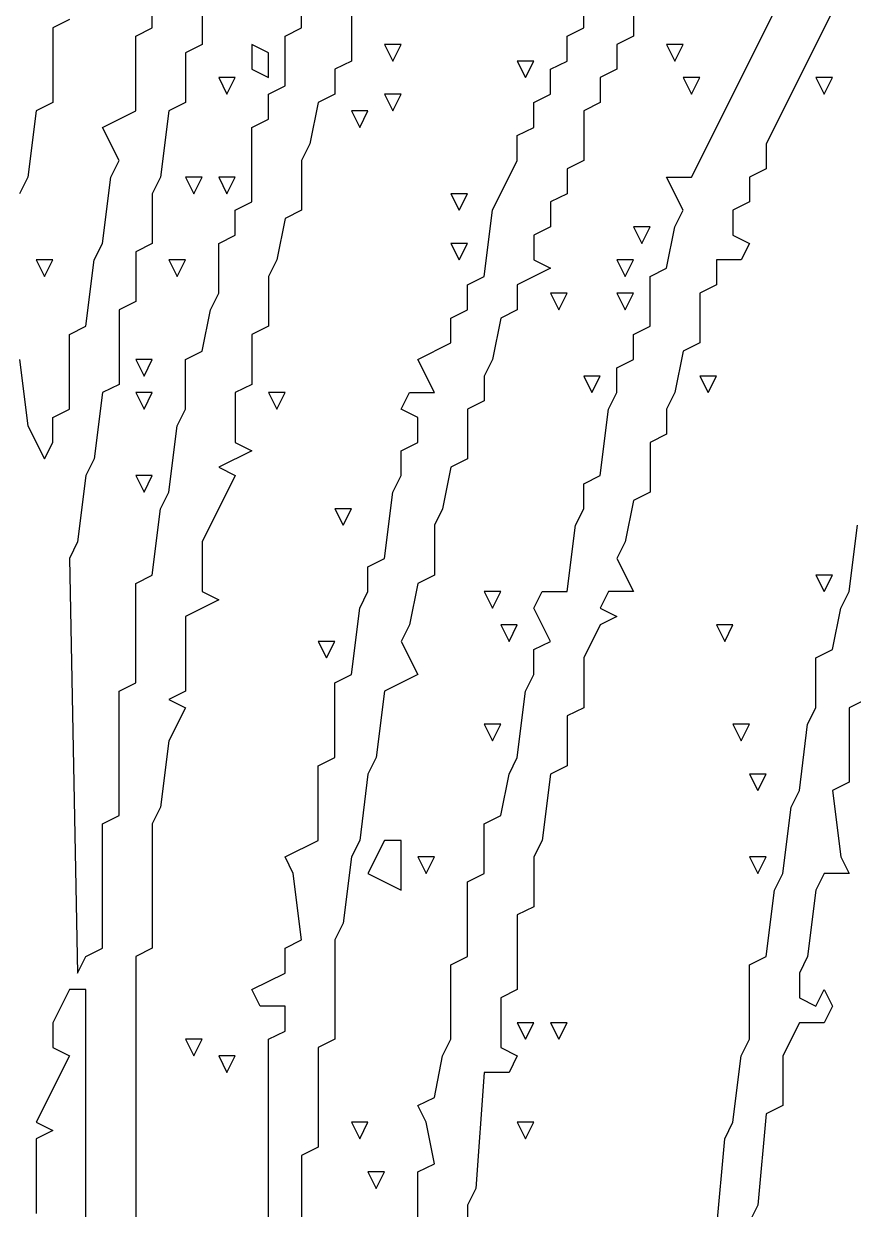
# Model space of a CAD drawing. Extents: x 11 to 152, y 0 to 170.
# Drawn here: x 50.39 to 59.56, y 51.3 to 64.41 of the extents above; entities that cross this region are included whole.
import ezdxf

# ---------------------------------------------------------------- set-up
doc = ezdxf.new("R2010")
doc.units = 0
doc.layers.add('Layer0', color=7, linetype='Continuous')

msp = doc.modelspace()

# ---------------------------------------------------------------- linework, layer by layer
at = {"layer": 'Layer0', "color": 5, "linetype": 'CONTINUOUS'}
for p, q in [((57.76699, 62.71845, 0.1), (58.95901, 65.10248, 0.1)), ((51.8069, 64.36893, 0.1), (51.8069, 64.91909, 0.1)), ((59.50917, 64.91909, 0.1), (58.59223, 63.08522, 0.1)), ((52.35707, 64.73571, 0.1), (52.35707, 64.18554, 0.1)), ((53.45739, 64.36893, 0.1), (53.45739, 64.64401, 0.1)), ((56.57497, 64.36893, 0.1), (56.57497, 64.64401, 0.1)), ((54.00755, 64.55232, 0.1), (54.00755, 64.00216, 0.1)), ((57.12513, 64.55232, 0.1), (57.12513, 64.27724, 0.1)), ((50.88997, 64.46063, 0.1), (50.70658, 64.36893, 0.1)), ((50.70658, 64.36893, 0.1), (50.70658, 63.54369, 0.1)), ((51.62352, 64.27724, 0.1), (51.8069, 64.36893, 0.1)), ((51.62352, 63.452, 0.1), (51.62352, 64.27724, 0.1)), ((53.274, 64.27724, 0.1), (53.45739, 64.36893, 0.1)), ((53.274, 63.72708, 0.1), (53.274, 64.27724, 0.1)), ((56.39159, 64.27724, 0.1), (56.57497, 64.36893, 0.1)), ((56.39159, 64.00216, 0.1), (56.39159, 64.27724, 0.1)), ((57.12513, 64.27724, 0.1), (56.94175, 64.18554, 0.1)), ((52.35707, 64.18554, 0.1), (52.17368, 64.09385, 0.1)), ((52.90723, 64.18554, 0.1), (52.90723, 63.91046, 0.1)), ((53.09061, 64.09385, 0.1), (52.90723, 64.18554, 0.1)), ((54.37433, 64.18554, 0.1), (54.46602, 64.00216, 0.1)), ((54.55771, 64.18554, 0.1), (54.37433, 64.18554, 0.1)), ((54.46602, 64.00216, 0.1), (54.55771, 64.18554, 0.1)), ((56.94175, 64.18554, 0.1), (56.94175, 63.91046, 0.1)), ((57.49191, 64.18554, 0.1), (57.5836, 64.00216, 0.1)), ((57.6753, 64.18554, 0.1), (57.49191, 64.18554, 0.1)), ((57.5836, 64.00216, 0.1), (57.6753, 64.18554, 0.1)), ((52.17368, 64.09385, 0.1), (52.17368, 63.54369, 0.1)), ((53.09061, 63.81877, 0.1), (53.09061, 64.09385, 0.1)), ((54.00755, 64.00216, 0.1), (53.82416, 63.91046, 0.1)), ((55.84142, 64.00216, 0.1), (55.93312, 63.81877, 0.1)), ((56.02481, 64.00216, 0.1), (55.84142, 64.00216, 0.1)), ((55.93312, 63.81877, 0.1), (56.02481, 64.00216, 0.1)), ((56.2082, 63.91046, 0.1), (56.39159, 64.00216, 0.1)), ((52.90723, 63.91046, 0.1), (53.09061, 63.81877, 0.1)), ((53.82416, 63.91046, 0.1), (53.82416, 63.63538, 0.1)), ((56.2082, 63.63538, 0.1), (56.2082, 63.91046, 0.1)), ((56.94175, 63.91046, 0.1), (56.75836, 63.81877, 0.1)), ((52.54045, 63.81877, 0.1), (52.63215, 63.63538, 0.1)), ((52.72384, 63.81877, 0.1), (52.54045, 63.81877, 0.1)), ((52.63215, 63.63538, 0.1), (52.72384, 63.81877, 0.1)), ((53.09061, 63.63538, 0.1), (53.274, 63.72708, 0.1)), ((56.75836, 63.81877, 0.1), (56.75836, 63.54369, 0.1)), ((57.6753, 63.81877, 0.1), (57.76699, 63.63538, 0.1)), ((57.85868, 63.81877, 0.1), (57.6753, 63.81877, 0.1)), ((57.76699, 63.63538, 0.1), (57.85868, 63.81877, 0.1)), ((59.14239, 63.81877, 0.1), (59.23409, 63.63538, 0.1)), ((59.32578, 63.81877, 0.1), (59.14239, 63.81877, 0.1)), ((59.23409, 63.63538, 0.1), (59.32578, 63.81877, 0.1)), ((53.09061, 63.3603, 0.1), (53.09061, 63.63538, 0.1)), ((53.82416, 63.63538, 0.1), (53.64078, 63.54369, 0.1)), ((54.37433, 63.63538, 0.1), (54.46602, 63.452, 0.1)), ((54.55771, 63.63538, 0.1), (54.37433, 63.63538, 0.1)), ((54.46602, 63.452, 0.1), (54.55771, 63.63538, 0.1)), ((56.02481, 63.54369, 0.1), (56.2082, 63.63538, 0.1)), ((50.70658, 63.54369, 0.1), (50.52319, 63.452, 0.1)), ((52.17368, 63.54369, 0.1), (51.99029, 63.452, 0.1)), ((53.64078, 63.54369, 0.1), (53.54908, 63.08522, 0.1)), ((56.02481, 63.26861, 0.1), (56.02481, 63.54369, 0.1)), ((56.75836, 63.54369, 0.1), (56.57497, 63.452, 0.1)), ((50.52319, 63.452, 0.1), (50.4315, 62.71845, 0.1)), ((51.25674, 63.26861, 0.1), (51.62352, 63.452, 0.1)), ((51.99029, 63.452, 0.1), (51.8986, 62.71845, 0.1)), ((52.90723, 63.26861, 0.1), (53.09061, 63.3603, 0.1)), ((54.00755, 63.452, 0.1), (54.09924, 63.26861, 0.1)), ((54.19094, 63.452, 0.1), (54.00755, 63.452, 0.1)), ((54.09924, 63.26861, 0.1), (54.19094, 63.452, 0.1)), ((56.57497, 63.452, 0.1), (56.57497, 62.90183, 0.1)), ((51.44013, 62.90183, 0.1), (51.25674, 63.26861, 0.1)), ((52.90723, 62.44337, 0.1), (52.90723, 63.26861, 0.1)), ((55.84142, 63.17691, 0.1), (56.02481, 63.26861, 0.1)), ((53.54908, 63.08522, 0.1), (53.45739, 62.90183, 0.1)), ((55.84142, 62.90183, 0.1), (55.84142, 63.17691, 0.1)), ((58.59223, 63.08522, 0.1), (58.59223, 62.81014, 0.1)), ((51.34844, 62.71845, 0.1), (51.44013, 62.90183, 0.1)), ((53.45739, 62.90183, 0.1), (53.45739, 62.35167, 0.1)), ((55.56634, 62.35167, 0.1), (55.84142, 62.90183, 0.1)), ((56.57497, 62.90183, 0.1), (56.39159, 62.81014, 0.1)), ((56.39159, 62.81014, 0.1), (56.39159, 62.53506, 0.1)), ((58.59223, 62.81014, 0.1), (58.40885, 62.71845, 0.1)), ((50.4315, 62.71845, 0.1), (50.33981, 62.53506, 0.1)), ((51.25674, 61.9849, 0.1), (51.34844, 62.71845, 0.1)), ((51.8986, 62.71845, 0.1), (51.8069, 62.53506, 0.1)), ((52.17368, 62.71845, 0.1), (52.26537, 62.53506, 0.1)), ((52.35707, 62.71845, 0.1), (52.17368, 62.71845, 0.1)), ((52.26537, 62.53506, 0.1), (52.35707, 62.71845, 0.1)), ((52.54045, 62.71845, 0.1), (52.63215, 62.53506, 0.1)), ((52.72384, 62.71845, 0.1), (52.54045, 62.71845, 0.1)), ((52.63215, 62.53506, 0.1), (52.72384, 62.71845, 0.1)), ((57.6753, 62.35167, 0.1), (57.49191, 62.71845, 0.1)), ((57.49191, 62.71845, 0.1), (57.76699, 62.71845, 0.1)), ((58.40885, 62.71845, 0.1), (58.40885, 62.44337, 0.1)), ((51.8069, 62.53506, 0.1), (51.8069, 61.9849, 0.1)), ((52.72384, 62.35167, 0.1), (52.90723, 62.44337, 0.1)), ((55.10787, 62.53506, 0.1), (55.19957, 62.35167, 0.1)), ((55.29126, 62.53506, 0.1), (55.10787, 62.53506, 0.1)), ((55.19957, 62.35167, 0.1), (55.29126, 62.53506, 0.1)), ((56.39159, 62.53506, 0.1), (56.2082, 62.44337, 0.1)), ((56.2082, 62.44337, 0.1), (56.2082, 62.16828, 0.1)), ((58.40885, 62.44337, 0.1), (58.22546, 62.35167, 0.1)), ((52.72384, 62.07659, 0.1), (52.72384, 62.35167, 0.1)), ((53.45739, 62.35167, 0.1), (53.274, 62.25998, 0.1)), ((55.47465, 61.61812, 0.1), (55.56634, 62.35167, 0.1)), ((57.5836, 62.16828, 0.1), (57.6753, 62.35167, 0.1)), ((58.22546, 62.35167, 0.1), (58.22546, 62.07659, 0.1)), ((53.274, 62.25998, 0.1), (53.18231, 61.80151, 0.1)), ((56.2082, 62.16828, 0.1), (56.02481, 62.07659, 0.1)), ((57.12513, 62.16828, 0.1), (57.21683, 61.9849, 0.1)), ((57.30852, 62.16828, 0.1), (57.12513, 62.16828, 0.1)), ((57.21683, 61.9849, 0.1), (57.30852, 62.16828, 0.1)), ((57.49191, 61.70982, 0.1), (57.5836, 62.16828, 0.1)), ((52.54045, 61.9849, 0.1), (52.72384, 62.07659, 0.1)), ((56.02481, 62.07659, 0.1), (56.02481, 61.80151, 0.1)), ((58.22546, 62.07659, 0.1), (58.40885, 61.9849, 0.1)), ((51.16505, 61.80151, 0.1), (51.25674, 61.9849, 0.1)), ((51.8069, 61.9849, 0.1), (51.62352, 61.8932, 0.1)), ((51.62352, 61.8932, 0.1), (51.62352, 61.34304, 0.1)), ((52.54045, 61.43474, 0.1), (52.54045, 61.9849, 0.1)), ((55.10787, 61.9849, 0.1), (55.19957, 61.80151, 0.1)), ((55.29126, 61.9849, 0.1), (55.10787, 61.9849, 0.1)), ((55.19957, 61.80151, 0.1), (55.29126, 61.9849, 0.1)), ((58.40885, 61.9849, 0.1), (58.31715, 61.80151, 0.1)), ((50.52319, 61.80151, 0.1), (50.61489, 61.61812, 0.1)), ((50.70658, 61.80151, 0.1), (50.52319, 61.80151, 0.1)), ((50.61489, 61.61812, 0.1), (50.70658, 61.80151, 0.1)), ((51.07335, 61.06796, 0.1), (51.16505, 61.80151, 0.1)), ((51.99029, 61.80151, 0.1), (52.08198, 61.61812, 0.1)), ((52.17368, 61.80151, 0.1), (51.99029, 61.80151, 0.1)), ((52.08198, 61.61812, 0.1), (52.17368, 61.80151, 0.1)), ((53.18231, 61.80151, 0.1), (53.09061, 61.61812, 0.1)), ((56.02481, 61.80151, 0.1), (56.2082, 61.70982, 0.1)), ((56.94175, 61.80151, 0.1), (57.03344, 61.61812, 0.1)), ((57.12513, 61.80151, 0.1), (56.94175, 61.80151, 0.1)), ((57.03344, 61.61812, 0.1), (57.12513, 61.80151, 0.1)), ((58.31715, 61.80151, 0.1), (58.04207, 61.80151, 0.1)), ((58.04207, 61.80151, 0.1), (58.04207, 61.52643, 0.1)), ((56.2082, 61.70982, 0.1), (55.84142, 61.52643, 0.1)), ((57.30852, 61.61812, 0.1), (57.49191, 61.70982, 0.1)), ((53.09061, 61.61812, 0.1), (53.09061, 61.06796, 0.1)), ((55.29126, 61.52643, 0.1), (55.47465, 61.61812, 0.1)), ((55.29126, 61.25135, 0.1), (55.29126, 61.52643, 0.1)), ((55.84142, 61.52643, 0.1), (55.84142, 61.25135, 0.1)), ((57.30852, 61.06796, 0.1), (57.30852, 61.61812, 0.1)), ((58.04207, 61.52643, 0.1), (57.85868, 61.43474, 0.1)), ((52.44876, 61.25135, 0.1), (52.54045, 61.43474, 0.1)), ((56.2082, 61.43474, 0.1), (56.29989, 61.25135, 0.1)), ((56.39159, 61.43474, 0.1), (56.2082, 61.43474, 0.1)), ((56.29989, 61.25135, 0.1), (56.39159, 61.43474, 0.1)), ((56.94175, 61.43474, 0.1), (57.03344, 61.25135, 0.1)), ((57.12513, 61.43474, 0.1), (56.94175, 61.43474, 0.1)), ((57.03344, 61.25135, 0.1), (57.12513, 61.43474, 0.1)), ((57.85868, 61.43474, 0.1), (57.85868, 60.88457, 0.1)), ((51.62352, 61.34304, 0.1), (51.44013, 61.25135, 0.1)), ((51.44013, 61.25135, 0.1), (51.44013, 60.42611, 0.1)), ((52.35707, 60.79288, 0.1), (52.44876, 61.25135, 0.1)), ((55.10787, 61.15965, 0.1), (55.29126, 61.25135, 0.1)), ((55.84142, 61.25135, 0.1), (55.65804, 61.15965, 0.1)), ((55.10787, 60.88457, 0.1), (55.10787, 61.15965, 0.1)), ((55.65804, 61.15965, 0.1), (55.56634, 60.70119, 0.1)), ((50.88997, 60.97627, 0.1), (51.07335, 61.06796, 0.1)), ((50.88997, 60.15102, 0.1), (50.88997, 60.97627, 0.1)), ((53.09061, 61.06796, 0.1), (52.90723, 60.97627, 0.1)), ((52.90723, 60.97627, 0.1), (52.90723, 60.42611, 0.1)), ((57.12513, 60.97627, 0.1), (57.30852, 61.06796, 0.1)), ((57.12513, 60.70119, 0.1), (57.12513, 60.97627, 0.1)), ((54.7411, 60.70119, 0.1), (55.10787, 60.88457, 0.1)), ((57.85868, 60.88457, 0.1), (57.6753, 60.79288, 0.1)), ((52.17368, 60.70119, 0.1), (52.35707, 60.79288, 0.1)), ((57.6753, 60.79288, 0.1), (57.5836, 60.33441, 0.1)), ((50.33981, 60.70119, 0.1), (50.4315, 59.96764, 0.1)), ((51.62352, 60.70119, 0.1), (51.71521, 60.5178, 0.1)), ((51.8069, 60.70119, 0.1), (51.62352, 60.70119, 0.1)), ((51.71521, 60.5178, 0.1), (51.8069, 60.70119, 0.1)), ((52.17368, 60.15102, 0.1), (52.17368, 60.70119, 0.1)), ((54.92449, 60.33441, 0.1), (54.7411, 60.70119, 0.1)), ((55.56634, 60.70119, 0.1), (55.47465, 60.5178, 0.1)), ((56.94175, 60.60949, 0.1), (57.12513, 60.70119, 0.1)), ((56.94175, 60.33441, 0.1), (56.94175, 60.60949, 0.1)), ((55.47465, 60.5178, 0.1), (55.47465, 60.24272, 0.1)), ((56.57497, 60.5178, 0.1), (56.66667, 60.33441, 0.1)), ((56.75836, 60.5178, 0.1), (56.57497, 60.5178, 0.1)), ((56.66667, 60.33441, 0.1), (56.75836, 60.5178, 0.1)), ((57.85868, 60.5178, 0.1), (57.95038, 60.33441, 0.1)), ((58.04207, 60.5178, 0.1), (57.85868, 60.5178, 0.1)), ((57.95038, 60.33441, 0.1), (58.04207, 60.5178, 0.1)), ((51.25674, 60.33441, 0.1), (51.16505, 59.60086, 0.1)), ((51.44013, 60.42611, 0.1), (51.25674, 60.33441, 0.1)), ((51.62352, 60.33441, 0.1), (51.71521, 60.15102, 0.1)), ((51.8069, 60.33441, 0.1), (51.62352, 60.33441, 0.1)), ((51.71521, 60.15102, 0.1), (51.8069, 60.33441, 0.1)), ((52.90723, 60.42611, 0.1), (52.72384, 60.33441, 0.1)), ((52.72384, 60.33441, 0.1), (52.72384, 59.78425, 0.1)), ((53.09061, 60.33441, 0.1), (53.18231, 60.15102, 0.1)), ((53.274, 60.33441, 0.1), (53.09061, 60.33441, 0.1)), ((53.18231, 60.15102, 0.1), (53.274, 60.33441, 0.1)), ((54.55771, 60.15102, 0.1), (54.64941, 60.33441, 0.1)), ((54.64941, 60.33441, 0.1), (54.92449, 60.33441, 0.1)), ((56.85005, 60.15102, 0.1), (56.94175, 60.33441, 0.1)), ((57.5836, 60.33441, 0.1), (57.49191, 60.15102, 0.1)), ((55.47465, 60.24272, 0.1), (55.29126, 60.15102, 0.1)), ((50.70658, 60.05933, 0.1), (50.88997, 60.15102, 0.1)), ((50.70658, 59.78425, 0.1), (50.70658, 60.05933, 0.1)), ((52.08198, 59.96764, 0.1), (52.17368, 60.15102, 0.1)), ((54.7411, 60.05933, 0.1), (54.55771, 60.15102, 0.1)), ((54.7411, 59.78425, 0.1), (54.7411, 60.05933, 0.1)), ((55.29126, 60.15102, 0.1), (55.29126, 59.60086, 0.1)), ((56.75836, 59.41748, 0.1), (56.85005, 60.15102, 0.1)), ((57.49191, 60.15102, 0.1), (57.49191, 59.87594, 0.1)), ((50.4315, 59.96764, 0.1), (50.61489, 59.60086, 0.1)), ((51.99029, 59.23409, 0.1), (52.08198, 59.96764, 0.1)), ((57.49191, 59.87594, 0.1), (57.30852, 59.78425, 0.1)), ((50.61489, 59.60086, 0.1), (50.70658, 59.78425, 0.1)), ((52.90723, 59.69256, 0.1), (52.54045, 59.50917, 0.1)), ((52.72384, 59.78425, 0.1), (52.90723, 59.69256, 0.1)), ((54.55771, 59.69256, 0.1), (54.7411, 59.78425, 0.1)), ((54.55771, 59.41748, 0.1), (54.55771, 59.69256, 0.1)), ((57.30852, 59.78425, 0.1), (57.30852, 59.23409, 0.1)), ((51.16505, 59.60086, 0.1), (51.07335, 59.41748, 0.1)), ((55.29126, 59.60086, 0.1), (55.10787, 59.50917, 0.1)), ((51.07335, 59.41748, 0.1), (50.98166, 58.68393, 0.1)), ((51.62352, 59.41748, 0.1), (51.71521, 59.23409, 0.1)), ((51.8069, 59.41748, 0.1), (51.62352, 59.41748, 0.1)), ((51.71521, 59.23409, 0.1), (51.8069, 59.41748, 0.1)), ((52.72384, 59.41748, 0.1), (52.35707, 58.68393, 0.1)), ((52.54045, 59.50917, 0.1), (52.72384, 59.41748, 0.1)), ((54.46602, 59.23409, 0.1), (54.55771, 59.41748, 0.1)), ((55.10787, 59.50917, 0.1), (55.01618, 59.0507, 0.1)), ((56.57497, 59.32578, 0.1), (56.75836, 59.41748, 0.1)), ((56.57497, 59.0507, 0.1), (56.57497, 59.32578, 0.1)), ((51.8986, 59.0507, 0.1), (51.99029, 59.23409, 0.1)), ((54.37433, 58.50054, 0.1), (54.46602, 59.23409, 0.1)), ((57.12513, 59.14239, 0.1), (57.03344, 58.68393, 0.1)), ((57.30852, 59.23409, 0.1), (57.12513, 59.14239, 0.1)), ((51.8069, 58.31715, 0.1), (51.8986, 59.0507, 0.1)), ((53.82416, 59.0507, 0.1), (53.91586, 58.86731, 0.1)), ((54.00755, 59.0507, 0.1), (53.82416, 59.0507, 0.1)), ((53.91586, 58.86731, 0.1), (54.00755, 59.0507, 0.1)), ((55.01618, 59.0507, 0.1), (54.92449, 58.86731, 0.1)), ((56.48328, 58.86731, 0.1), (56.57497, 59.0507, 0.1)), ((54.92449, 58.86731, 0.1), (54.92449, 58.31715, 0.1)), ((56.39159, 58.13376, 0.1), (56.48328, 58.86731, 0.1)), ((59.50917, 58.13376, 0.1), (59.60086, 58.86731, 0.1)), ((50.98166, 58.68393, 0.1), (50.88997, 58.50054, 0.1)), ((52.35707, 58.68393, 0.1), (52.35707, 58.13376, 0.1)), ((57.03344, 58.68393, 0.1), (56.94175, 58.50054, 0.1)), ((50.88997, 58.50054, 0.1), (50.98166, 53.91586, 0.1)), ((54.19094, 58.40885, 0.1), (54.37433, 58.50054, 0.1)), ((56.94175, 58.50054, 0.1), (57.12513, 58.13376, 0.1)), ((54.19094, 58.13376, 0.1), (54.19094, 58.40885, 0.1)), ((51.62352, 58.22546, 0.1), (51.8069, 58.31715, 0.1)), ((51.62352, 57.12513, 0.1), (51.62352, 58.22546, 0.1)), ((54.7411, 58.22546, 0.1), (54.64941, 57.76699, 0.1)), ((54.92449, 58.31715, 0.1), (54.7411, 58.22546, 0.1)), ((59.14239, 58.31715, 0.1), (59.23409, 58.13376, 0.1)), ((59.32578, 58.31715, 0.1), (59.14239, 58.31715, 0.1)), ((59.23409, 58.13376, 0.1), (59.32578, 58.31715, 0.1)), ((52.35707, 58.13376, 0.1), (52.54045, 58.04207, 0.1)), ((54.09924, 57.95038, 0.1), (54.19094, 58.13376, 0.1)), ((55.47465, 58.13376, 0.1), (55.56634, 57.95038, 0.1)), ((55.65804, 58.13376, 0.1), (55.47465, 58.13376, 0.1)), ((55.56634, 57.95038, 0.1), (55.65804, 58.13376, 0.1)), ((56.02481, 57.95038, 0.1), (56.1165, 58.13376, 0.1)), ((56.1165, 58.13376, 0.1), (56.39159, 58.13376, 0.1)), ((56.85005, 58.13376, 0.1), (56.75836, 57.95038, 0.1)), ((57.12513, 58.13376, 0.1), (56.85005, 58.13376, 0.1)), ((59.41748, 57.95038, 0.1), (59.50917, 58.13376, 0.1)), ((52.54045, 58.04207, 0.1), (52.17368, 57.85868, 0.1)), ((52.17368, 57.85868, 0.1), (52.17368, 57.03344, 0.1)), ((54.00755, 57.21683, 0.1), (54.09924, 57.95038, 0.1)), ((56.2082, 57.5836, 0.1), (56.02481, 57.95038, 0.1)), ((56.75836, 57.95038, 0.1), (56.94175, 57.85868, 0.1)), ((56.94175, 57.85868, 0.1), (56.75836, 57.76699, 0.1)), ((59.32578, 57.49191, 0.1), (59.41748, 57.95038, 0.1)), ((54.64941, 57.76699, 0.1), (54.55771, 57.5836, 0.1)), ((55.65804, 57.76699, 0.1), (55.74973, 57.5836, 0.1)), ((55.84142, 57.76699, 0.1), (55.65804, 57.76699, 0.1)), ((55.74973, 57.5836, 0.1), (55.84142, 57.76699, 0.1)), ((56.75836, 57.76699, 0.1), (56.57497, 57.40022, 0.1)), ((58.04207, 57.76699, 0.1), (58.13376, 57.5836, 0.1)), ((58.22546, 57.76699, 0.1), (58.04207, 57.76699, 0.1)), ((58.13376, 57.5836, 0.1), (58.22546, 57.76699, 0.1)), ((53.64078, 57.5836, 0.1), (53.73247, 57.40022, 0.1)), ((53.82416, 57.5836, 0.1), (53.64078, 57.5836, 0.1)), ((53.73247, 57.40022, 0.1), (53.82416, 57.5836, 0.1)), ((54.55771, 57.5836, 0.1), (54.7411, 57.21683, 0.1)), ((56.02481, 57.49191, 0.1), (56.2082, 57.5836, 0.1)), ((56.02481, 57.21683, 0.1), (56.02481, 57.49191, 0.1)), ((59.14239, 57.40022, 0.1), (59.32578, 57.49191, 0.1)), ((56.57497, 57.40022, 0.1), (56.57497, 56.85005, 0.1)), ((59.14239, 56.85005, 0.1), (59.14239, 57.40022, 0.1)), ((53.82416, 57.12513, 0.1), (54.00755, 57.21683, 0.1)), ((54.7411, 57.21683, 0.1), (54.37433, 57.03344, 0.1)), ((55.93312, 57.03344, 0.1), (56.02481, 57.21683, 0.1)), ((51.44013, 57.03344, 0.1), (51.62352, 57.12513, 0.1)), ((53.82416, 56.29989, 0.1), (53.82416, 57.12513, 0.1)), ((51.44013, 55.65804, 0.1), (51.44013, 57.03344, 0.1)), ((52.17368, 57.03344, 0.1), (51.99029, 56.94175, 0.1)), ((51.99029, 56.94175, 0.1), (52.17368, 56.85005, 0.1)), ((54.37433, 57.03344, 0.1), (54.28263, 56.29989, 0.1)), ((55.84142, 56.29989, 0.1), (55.93312, 57.03344, 0.1)), ((59.69256, 56.94175, 0.1), (59.50917, 56.85005, 0.1)), ((52.17368, 56.85005, 0.1), (51.99029, 56.48328, 0.1)), ((56.57497, 56.85005, 0.1), (56.39159, 56.75836, 0.1)), ((59.0507, 56.66667, 0.1), (59.14239, 56.85005, 0.1)), ((59.50917, 56.85005, 0.1), (59.50917, 56.02481, 0.1)), ((55.47465, 56.66667, 0.1), (55.56634, 56.48328, 0.1)), ((55.65804, 56.66667, 0.1), (55.47465, 56.66667, 0.1)), ((55.56634, 56.48328, 0.1), (55.65804, 56.66667, 0.1)), ((56.39159, 56.75836, 0.1), (56.39159, 56.2082, 0.1)), ((58.22546, 56.66667, 0.1), (58.31715, 56.48328, 0.1)), ((58.40885, 56.66667, 0.1), (58.22546, 56.66667, 0.1)), ((58.31715, 56.48328, 0.1), (58.40885, 56.66667, 0.1)), ((58.95901, 55.93312, 0.1), (59.0507, 56.66667, 0.1)), ((51.99029, 56.48328, 0.1), (51.8986, 55.74973, 0.1)), ((53.64078, 56.2082, 0.1), (53.82416, 56.29989, 0.1)), ((54.28263, 56.29989, 0.1), (54.19094, 56.1165, 0.1)), ((55.74973, 56.1165, 0.1), (55.84142, 56.29989, 0.1)), ((53.64078, 55.38296, 0.1), (53.64078, 56.2082, 0.1)), ((56.39159, 56.2082, 0.1), (56.2082, 56.1165, 0.1)), ((54.19094, 56.1165, 0.1), (54.09924, 55.38296, 0.1)), ((55.65804, 55.65804, 0.1), (55.74973, 56.1165, 0.1)), ((56.2082, 56.1165, 0.1), (56.1165, 55.38296, 0.1)), ((58.40885, 56.1165, 0.1), (58.50054, 55.93312, 0.1)), ((58.59223, 56.1165, 0.1), (58.40885, 56.1165, 0.1)), ((58.50054, 55.93312, 0.1), (58.59223, 56.1165, 0.1)), ((59.50917, 56.02481, 0.1), (59.32578, 55.93312, 0.1)), ((58.86731, 55.74973, 0.1), (58.95901, 55.93312, 0.1)), ((59.32578, 55.93312, 0.1), (59.41748, 55.19957, 0.1)), ((51.8986, 55.74973, 0.1), (51.8069, 55.56634, 0.1)), ((58.77562, 55.01618, 0.1), (58.86731, 55.74973, 0.1)), ((51.25674, 55.56634, 0.1), (51.44013, 55.65804, 0.1)), ((55.47465, 55.56634, 0.1), (55.65804, 55.65804, 0.1)), ((51.25674, 54.19094, 0.1), (51.25674, 55.56634, 0.1)), ((51.8069, 55.56634, 0.1), (51.8069, 54.19094, 0.1)), ((55.47465, 55.01618, 0.1), (55.47465, 55.56634, 0.1)), ((53.274, 55.19957, 0.1), (53.64078, 55.38296, 0.1)), ((54.09924, 55.38296, 0.1), (54.00755, 55.19957, 0.1)), ((54.37433, 55.38296, 0.1), (54.19094, 55.01618, 0.1)), ((54.55771, 55.38296, 0.1), (54.37433, 55.38296, 0.1)), ((54.55771, 54.83279, 0.1), (54.55771, 55.38296, 0.1)), ((56.1165, 55.38296, 0.1), (56.02481, 55.19957, 0.1)), ((53.3657, 55.01618, 0.1), (53.274, 55.19957, 0.1)), ((54.00755, 55.19957, 0.1), (53.91586, 54.46602, 0.1)), ((54.7411, 55.19957, 0.1), (54.83279, 55.01618, 0.1)), ((54.92449, 55.19957, 0.1), (54.7411, 55.19957, 0.1)), ((54.83279, 55.01618, 0.1), (54.92449, 55.19957, 0.1)), ((56.02481, 55.19957, 0.1), (56.02481, 54.64941, 0.1)), ((58.40885, 55.19957, 0.1), (58.50054, 55.01618, 0.1)), ((58.59223, 55.19957, 0.1), (58.40885, 55.19957, 0.1)), ((58.50054, 55.01618, 0.1), (58.59223, 55.19957, 0.1)), ((59.41748, 55.19957, 0.1), (59.50917, 55.01618, 0.1)), ((53.45739, 54.28263, 0.1), (53.3657, 55.01618, 0.1)), ((54.19094, 55.01618, 0.1), (54.55771, 54.83279, 0.1)), ((55.29126, 54.92449, 0.1), (55.47465, 55.01618, 0.1)), ((58.68393, 54.83279, 0.1), (58.77562, 55.01618, 0.1)), ((59.23409, 55.01618, 0.1), (59.14239, 54.83279, 0.1)), ((59.50917, 55.01618, 0.1), (59.23409, 55.01618, 0.1)), ((55.29126, 54.09924, 0.1), (55.29126, 54.92449, 0.1)), ((58.59223, 54.09924, 0.1), (58.68393, 54.83279, 0.1)), ((59.14239, 54.83279, 0.1), (59.0507, 54.09924, 0.1)), ((56.02481, 54.64941, 0.1), (55.84142, 54.55771, 0.1)), ((55.84142, 54.55771, 0.1), (55.84142, 53.73247, 0.1)), ((53.91586, 54.46602, 0.1), (53.82416, 54.28263, 0.1)), ((51.07335, 54.09924, 0.1), (51.25674, 54.19094, 0.1)), ((51.8069, 54.19094, 0.1), (51.62352, 54.09924, 0.1)), ((53.274, 54.19094, 0.1), (53.45739, 54.28263, 0.1)), ((53.274, 53.91586, 0.1), (53.274, 54.19094, 0.1)), ((53.82416, 54.28263, 0.1), (53.82416, 53.18231, 0.1)), ((50.98166, 53.91586, 0.1), (51.07335, 54.09924, 0.1)), ((51.62352, 54.09924, 0.1), (51.62352, 48.59763, 0.1)), ((55.10787, 54.00755, 0.1), (55.29126, 54.09924, 0.1)), ((58.40885, 54.00755, 0.1), (58.59223, 54.09924, 0.1)), ((59.0507, 54.09924, 0.1), (58.95901, 53.91586, 0.1)), ((52.90723, 53.73247, 0.1), (53.274, 53.91586, 0.1)), ((55.10787, 53.18231, 0.1), (55.10787, 54.00755, 0.1)), ((58.40885, 53.18231, 0.1), (58.40885, 54.00755, 0.1)), ((58.95901, 53.91586, 0.1), (58.95901, 53.64078, 0.1)), ((50.88997, 53.73247, 0.1), (50.70658, 53.3657, 0.1)), ((51.07335, 53.73247, 0.1), (50.88997, 53.73247, 0.1)), ((51.07335, 45.75512, 0.1), (51.07335, 53.73247, 0.1)), ((52.99892, 53.54908, 0.1), (52.90723, 53.73247, 0.1)), ((55.84142, 53.73247, 0.1), (55.65804, 53.64078, 0.1)), ((55.65804, 53.64078, 0.1), (55.65804, 53.09061, 0.1)), ((58.95901, 53.64078, 0.1), (59.14239, 53.54908, 0.1)), ((59.14239, 53.54908, 0.1), (59.23409, 53.73247, 0.1)), ((59.23409, 53.73247, 0.1), (59.32578, 53.54908, 0.1)), ((53.274, 53.54908, 0.1), (52.99892, 53.54908, 0.1)), ((53.274, 53.274, 0.1), (53.274, 53.54908, 0.1)), ((59.32578, 53.54908, 0.1), (59.23409, 53.3657, 0.1)), ((50.70658, 53.3657, 0.1), (50.70658, 53.09061, 0.1)), ((53.09061, 53.18231, 0.1), (53.274, 53.274, 0.1)), ((55.84142, 53.3657, 0.1), (55.93312, 53.18231, 0.1)), ((56.02481, 53.3657, 0.1), (55.84142, 53.3657, 0.1)), ((55.93312, 53.18231, 0.1), (56.02481, 53.3657, 0.1)), ((56.2082, 53.3657, 0.1), (56.29989, 53.18231, 0.1)), ((56.39159, 53.3657, 0.1), (56.2082, 53.3657, 0.1)), ((56.29989, 53.18231, 0.1), (56.39159, 53.3657, 0.1)), ((58.95901, 53.3657, 0.1), (58.77562, 52.99892, 0.1)), ((59.23409, 53.3657, 0.1), (58.95901, 53.3657, 0.1)), ((52.17368, 53.18231, 0.1), (52.26537, 52.99892, 0.1)), ((52.35707, 53.18231, 0.1), (52.17368, 53.18231, 0.1)), ((52.26537, 52.99892, 0.1), (52.35707, 53.18231, 0.1)), ((53.09061, 50.98166, 0.1), (53.09061, 53.18231, 0.1)), ((53.82416, 53.18231, 0.1), (53.64078, 53.09061, 0.1)), ((55.01618, 52.99892, 0.1), (55.10787, 53.18231, 0.1)), ((58.31715, 52.99892, 0.1), (58.40885, 53.18231, 0.1)), ((50.88997, 52.99892, 0.1), (50.52319, 52.26537, 0.1)), ((50.70658, 53.09061, 0.1), (50.88997, 52.99892, 0.1)), ((52.54045, 52.99892, 0.1), (52.63215, 52.81553, 0.1)), ((52.72384, 52.99892, 0.1), (52.54045, 52.99892, 0.1)), ((52.63215, 52.81553, 0.1), (52.72384, 52.99892, 0.1)), ((53.64078, 53.09061, 0.1), (53.64078, 51.99029, 0.1)), ((54.92449, 52.54045, 0.1), (55.01618, 52.99892, 0.1)), ((55.65804, 53.09061, 0.1), (55.84142, 52.99892, 0.1)), ((55.84142, 52.99892, 0.1), (55.74973, 52.81553, 0.1)), ((58.22546, 52.26537, 0.1), (58.31715, 52.99892, 0.1)), ((58.77562, 52.99892, 0.1), (58.77562, 52.44876, 0.1)), ((55.47465, 52.81553, 0.1), (55.38296, 51.53182, 0.1)), ((55.74973, 52.81553, 0.1), (55.47465, 52.81553, 0.1)), ((54.7411, 52.44876, 0.1), (54.92449, 52.54045, 0.1)), ((54.83279, 52.26537, 0.1), (54.7411, 52.44876, 0.1)), ((58.59223, 52.35707, 0.1), (58.50054, 51.34844, 0.1)), ((58.77562, 52.44876, 0.1), (58.59223, 52.35707, 0.1)), ((50.52319, 52.26537, 0.1), (50.70658, 52.17368, 0.1)), ((54.00755, 52.26537, 0.1), (54.09924, 52.08198, 0.1)), ((54.19094, 52.26537, 0.1), (54.00755, 52.26537, 0.1)), ((54.09924, 52.08198, 0.1), (54.19094, 52.26537, 0.1)), ((54.92449, 51.8069, 0.1), (54.83279, 52.26537, 0.1)), ((55.84142, 52.26537, 0.1), (55.93312, 52.08198, 0.1)), ((56.02481, 52.26537, 0.1), (55.84142, 52.26537, 0.1)), ((55.93312, 52.08198, 0.1), (56.02481, 52.26537, 0.1)), ((58.13376, 52.08198, 0.1), (58.22546, 52.26537, 0.1)), ((50.70658, 52.17368, 0.1), (50.52319, 52.08198, 0.1)), ((50.52319, 52.08198, 0.1), (50.52319, 51.25674, 0.1)), ((58.04207, 51.07335, 0.1), (58.13376, 52.08198, 0.1)), ((53.64078, 51.99029, 0.1), (53.45739, 51.8986, 0.1)), ((53.45739, 51.8986, 0.1), (53.45739, 45.02157, 0.1)), ((54.7411, 51.71521, 0.1), (54.92449, 51.8069, 0.1)), ((54.19094, 51.71521, 0.1), (54.28263, 51.53182, 0.1)), ((54.37433, 51.71521, 0.1), (54.19094, 51.71521, 0.1)), ((54.28263, 51.53182, 0.1), (54.37433, 51.71521, 0.1)), ((54.7411, 49.51456, 0.1), (54.7411, 51.71521, 0.1)), ((55.38296, 51.53182, 0.1), (55.29126, 51.34844, 0.1)), ((55.29126, 51.34844, 0.1), (55.29126, 49.97303, 0.1)), ((58.50054, 51.34844, 0.1), (58.40885, 51.16505, 0.1))]:
    msp.add_line(p, q, dxfattribs=at)

doc.saveas('drawing.dxf')
